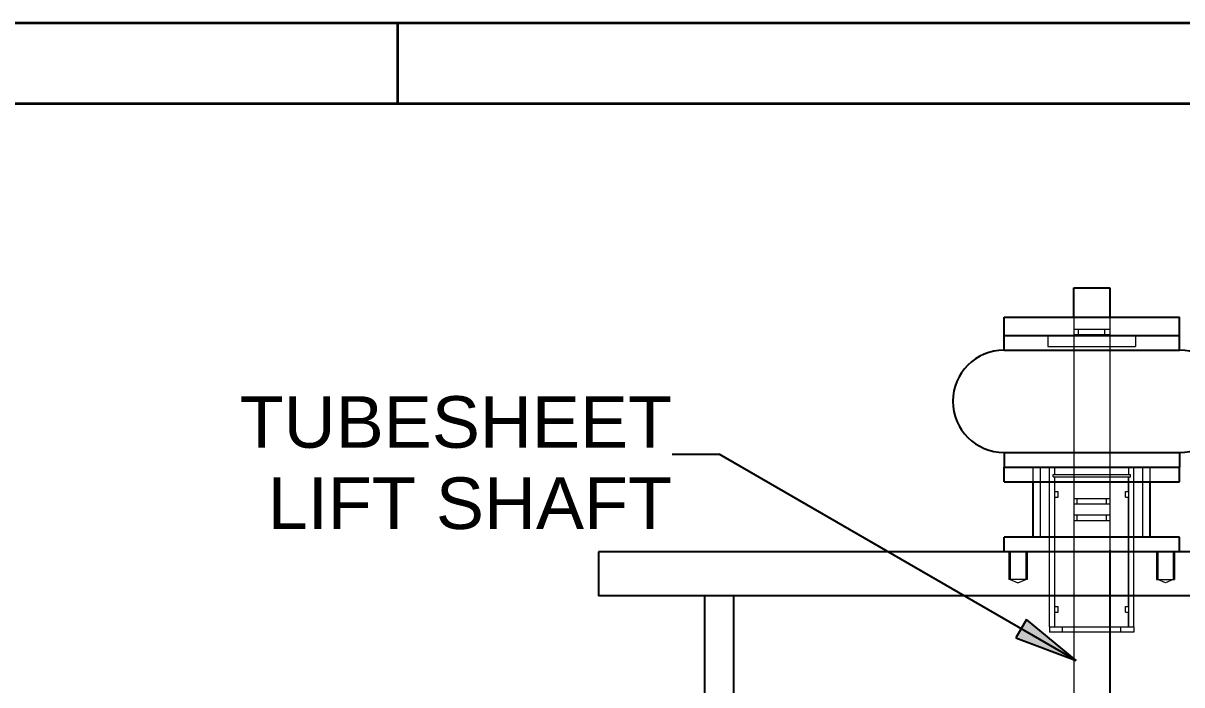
# Model space of a CAD drawing. Header units: inches. Extents: x 15 to 402, y 6 to 258.
# Drawn here: x 196.93 to 229.27, y 239.53 to 258 of the extents above; entities that cross this region are included whole.
import ezdxf

# ---------------------------------------------------------------- set-up
doc = ezdxf.new("R2010")
doc.units = ezdxf.units.IN
doc.header["$LTSCALE"] = 12
doc.header["$MEASUREMENT"] = 0
doc.linetypes.add('DASHED', pattern=[0.2067, 0.1654, -0.0413])
doc.linetypes.add('HIDD1', pattern=[0.09713, 0.064753, -0.032377])
doc.layers.get('0').update_dxf_attribs({"lineweight": 25})
for name, color, linetype, lineweight in [('Border', 7, 'Continuous', 35), ('Hatch (ANSI)', 7, 'Continuous', 18), ('Hidden', 7, 'DASHED', 18), ('Sketch Geometry (ANSI)', 7, 'Continuous', 25), ('Symbol (ANSI)', 7, 'Continuous', 25)]:
    doc.layers.add(name, color=color, linetype=linetype, lineweight=lineweight)
doc.styles.add('Note Text (ANSI)', font='arial.ttf')

# ---------------------------------------------------------------- blocks, each defined once
blk = doc.blocks.new('Borders 22x34_D')
at = {"layer": 'Border'}
for p, q in [((33.5, 21.5), (1.25, 21.5)), ((17.2812, 21.5), (17.2812, 21.3125)), ((33.3125, 21.3125), (1.25, 21.3125))]:
    blk.add_line(p, q, dxfattribs=at)
blk = doc.blocks.new('UPPER HEAD ADN ELEMENT DETAIL')
at = {"layer": 'Hatch (ANSI)'}
for points in [[(-0.1572, 0.1186), (-0.1635, 0.1078), (-0.0995, 0.0708)], [(-0.1635, 0.1078), (-0.1697, 0.097), (-0.0995, 0.0708)]]:
    blk.add_hatch(color=256, dxfattribs=at).paths.add_polyline_path(points)
for p, q in [((-0.1023, 0.504), (-0.0603, 0.504)), ((-0.1023, 0.47), (-0.1023, 0.504)), ((-0.0603, 0.504), (-0.0603, 0.47)), ((-0.1833, 0.47), (0.0207, 0.47)), ((-0.1833, 0.4487), (-0.1833, 0.47)), ((0.0207, 0.4487), (0.0207, 0.47)), ((-0.1833, 0.4487), (0.0207, 0.4487)), ((-0.1833, 0.4317), (-0.1833, 0.4487)), ((0.0207, 0.4317), (0.0207, 0.4487)), ((-0.1833, 0.4317), (0.0207, 0.4317)), ((-0.1833, 0.3127), (-0.1833, 0.2957)), ((-0.1833, 0.3127), (0.0207, 0.3127)), ((0.0207, 0.3127), (0.0207, 0.2957)), ((-0.1833, 0.2957), (0.0207, 0.2957)), ((-0.1833, 0.2787), (-0.1833, 0.2957)), ((0.0207, 0.2787), (0.0207, 0.2957)), ((-0.1833, 0.2787), (0.0207, 0.2787)), ((-0.1493, 0.214), (-0.1493, 0.2787)), ((-0.0133, 0.214), (-0.0133, 0.2787)), ((0.0207, 0.214), (-0.1833, 0.214)), ((-0.1833, 0.197), (-0.1833, 0.214)), ((0.0207, 0.197), (0.0207, 0.214)), ((0.4927, 0.197), (-0.6552, 0.197)), ((-0.6552, 0.197), (-0.6552, 0.146)), ((0.4927, 0.146), (-0.6552, 0.146)), ((-0.5319, 0.146), (-0.5319, 0.01)), ((-0.4979, 0.146), (-0.4979, 0.01))]:
    blk.add_line(p, q)
for centre, start, end in [((-0.1833, 0.3722), 90, 270), ((0.0207, 0.3722), 270, 90)]:
    blk.add_arc(centre, 0.0595, start, end)
at = {"layer": 'Hidden', "linetype": 'HIDD1'}
for p, q in [((-0.1023, 0.47), (-0.1023, 0.1907)), ((-0.0603, 0.47), (-0.0603, 0.1907)), ((-0.1323, 0.4487), (-0.1323, 0.436)), ((-0.1023, 0.4562), (-0.0603, 0.4562)), ((-0.1023, 0.4498), (-0.0603, 0.4498)), ((-0.0966, 0.4498), (-0.0966, 0.4562)), ((-0.066, 0.4498), (-0.066, 0.4562)), ((-0.0303, 0.4487), (-0.0303, 0.436)), ((-0.1323, 0.436), (-0.0303, 0.436)), ((-0.1493, 0.2787), (-0.1493, 0.2957)), ((-0.1408, 0.214), (-0.1408, 0.2957)), ((-0.1303, 0.11), (-0.1303, 0.2957)), ((-0.1303, 0.2957), (-0.0323, 0.2957)), ((-0.1263, 0.2843), (-0.1263, 0.2872)), ((-0.1263, 0.2872), (-0.1243, 0.2872)), ((-0.1263, 0.2843), (-0.0363, 0.2843)), ((-0.1243, 0.2872), (-0.1243, 0.2957)), ((-0.1243, 0.2872), (-0.0383, 0.2872)), ((-0.1243, 0.11), (-0.1243, 0.2843)), ((-0.1242, 0.2673), (-0.1242, 0.2843)), ((-0.0384, 0.2673), (-0.0384, 0.2843)), ((-0.0383, 0.2872), (-0.0383, 0.2957)), ((-0.0383, 0.2872), (-0.0363, 0.2872)), ((-0.0383, 0.11), (-0.0383, 0.2843)), ((-0.0363, 0.2843), (-0.0363, 0.2872)), ((-0.0323, 0.11), (-0.0323, 0.2957)), ((-0.0218, 0.214), (-0.0218, 0.2957)), ((-0.0133, 0.2787), (-0.0133, 0.2957)), ((-0.1242, 0.2673), (-0.1205, 0.2673)), ((-0.1242, 0.1336), (-0.1242, 0.2606)), ((-0.1242, 0.2606), (-0.1205, 0.2606)), ((-0.1205, 0.2606), (-0.1205, 0.2673)), ((-0.0603, 0.2588), (-0.1023, 0.2588)), ((-0.0983, 0.2524), (-0.0983, 0.2588)), ((-0.0643, 0.2524), (-0.0643, 0.2588)), ((-0.0421, 0.2606), (-0.0421, 0.2673)), ((-0.0421, 0.2673), (-0.0384, 0.2673)), ((-0.0421, 0.2606), (-0.0384, 0.2606)), ((-0.0384, 0.1336), (-0.0384, 0.2606)), ((-0.0603, 0.2524), (-0.1023, 0.2524)), ((-0.0603, 0.2396), (-0.1023, 0.2396)), ((-0.0603, 0.2332), (-0.1023, 0.2332)), ((-0.0983, 0.2332), (-0.0983, 0.2396)), ((-0.0643, 0.2332), (-0.0643, 0.2396)), ((-0.1023, 0.2184), (-0.1023, 0.2056)), ((-0.0603, 0.2184), (-0.0603, 0.2056)), ((-0.1777, 0.197), (-0.1777, 0.1651)), ((-0.1761, 0.197), (-0.1761, 0.1651)), ((-0.158, 0.197), (-0.158, 0.1651)), ((-0.1565, 0.197), (-0.1565, 0.1651)), ((-0.1023, 0.1992), (-0.1023, -0.007)), ((-0.0061, 0.197), (-0.0061, 0.1651)), ((-0.0045, 0.197), (-0.0045, 0.1651)), ((0.0135, 0.197), (0.0135, 0.1651)), ((0.0151, 0.197), (0.0151, 0.1651)), ((-0.1565, 0.1651), (-0.1777, 0.1651)), ((-0.1761, 0.1651), (-0.1671, 0.1609)), ((-0.1671, 0.1609), (-0.158, 0.1651)), ((-0.0061, 0.1651), (0.0151, 0.1651)), ((0.0045, 0.1609), (-0.0045, 0.1651)), ((0.0135, 0.1651), (0.0045, 0.1609)), ((-0.1242, 0.1336), (-0.1205, 0.1336)), ((-0.1242, 0.127), (-0.1205, 0.127)), ((-0.1242, 0.11), (-0.1242, 0.127)), ((-0.1205, 0.127), (-0.1205, 0.1336)), ((-0.0421, 0.127), (-0.0421, 0.1336)), ((-0.0421, 0.1336), (-0.0384, 0.1336)), ((-0.0421, 0.127), (-0.0384, 0.127)), ((-0.0384, 0.11), (-0.0384, 0.127)), ((-0.1303, 0.11), (-0.1303, 0.1035)), ((-0.1303, 0.11), (-0.0323, 0.11)), ((-0.1242, 0.11), (-0.0384, 0.11)), ((-0.1153, 0.1035), (-0.1153, 0.11)), ((-0.0473, 0.1035), (-0.0473, 0.11)), ((-0.0323, 0.11), (-0.0323, 0.1035)), ((-0.0323, 0.1035), (-0.1303, 0.1035))]:
    blk.add_line(p, q, dxfattribs=at)
at = {"layer": 'Hidden', "linetype": 'HIDD1', "lineweight": 25}
blk.add_line((-0.0603, 0.1992), (-0.0603, -0.007), dxfattribs=at)
at = {"layer": 'Sketch Geometry (ANSI)'}
for p, q in [((-0.5695, 0.3106), (-0.5147, 0.3106)), ((-0.0995, 0.0708), (-0.5147, 0.3106)), ((-0.1572, 0.1186), (-0.1697, 0.097)), ((-0.0995, 0.0708), (-0.1572, 0.1186)), ((-0.1697, 0.097), (-0.0995, 0.0708))]:
    blk.add_line(p, q, dxfattribs=at)
at = {"layer": 'Symbol (ANSI)', "color": 7, "insert": (-0.5695, 0.3005), "char_height": 0.06, "attachment_point": 6, "line_spacing_factor": 0.944221, "style": 'Note Text (ANSI)'}
blk.add_mtext('\\fArial|b0|i0;{\\H0.0600;TUBESHEET\\P}\\fArial|b0|i0;{\\H0.0600;LIFT SHAFT}', dxfattribs=at)

msp = doc.modelspace()

# ---------------------------------------------------------------- block references
for name, p, xscale, yscale, zscale in [('Borders 22x34_D', (0, 0), 12, 12, 12), ('UPPER HEAD ADN ELEMENT DETAIL', (228.70847, 238.51212), 24, 24, 24)]:
    msp.add_blockref(name, p, dxfattribs=dict(xscale=xscale, yscale=yscale, zscale=zscale))

doc.saveas('drawing.dxf')
